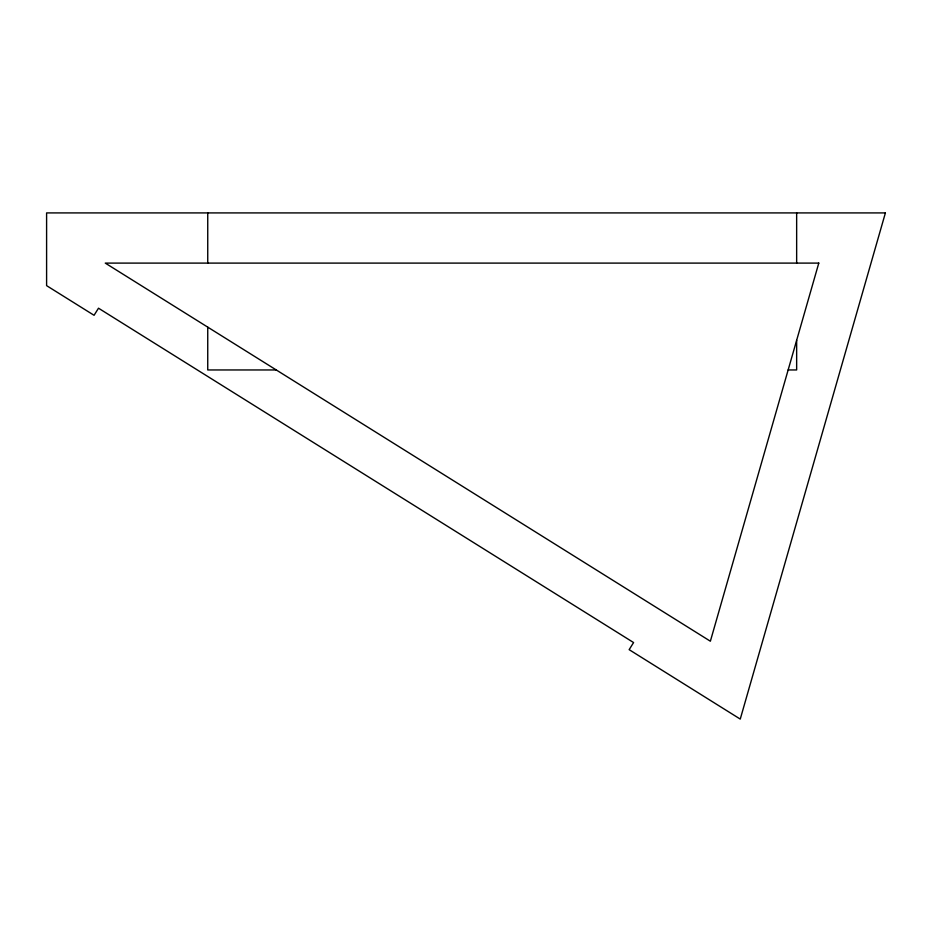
<?xml version="1.0" encoding="UTF-8"?>
<svg xmlns="http://www.w3.org/2000/svg" width="932" height="932" viewBox="0 0 932 932"><rect width="100%" height="100%" fill="white"/><g stroke="black" fill="none" stroke-linecap="round" stroke-linejoin="round"><path stroke-width="1.4" d="M276.256 369.957L207.743 369.957L207.743 327.144M788.146 369.957L796.65 369.957L796.65 340.32M796.65 212.915L796.65 263.104M207.743 212.915L207.743 263.104M818.785 263.104L710.37 641.216L105.269 263.104L818.785 263.104M885.4 212.915L740.253 719.085L629.147 649.662L633.585 642.556L98.501 308.201L94.062 315.296L46.6 285.646L46.6 212.915L885.4 212.915"/></g></svg>
